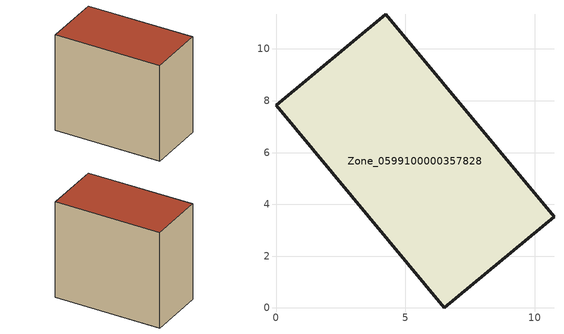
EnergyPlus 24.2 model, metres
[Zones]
Zone_0599100000357828
 floor ground (C_G): 4.24,11.35 10.73,3.52 6.49,0 0,7.83 z0.7
 wall outside (C_F): 6.49,0 10.73,3.52 4.24,11.35 0,7.83 6.49,0 z0.7:9.98
 roof outside (C_R): 10.73,3.52 4.24,11.35 0,7.83 6.49,0 z9.98
[BUILDING]
Pand.0599100000357828: North Axis=0; Terrain=City; Loads Convergence Tolerance Value=0.04; Temperature Convergence Tolerance Value=0.4; Solar Distribution=FullExterior; Maximum Number of Warmup Days=25; Minimum Number of Warmup Days=1
[Site:Location]
Rotterdam.The.Hague.AP_ZH_NLD Design_Conditions: Latitude=51.96; Longitude=4.45; Time Zone=1; Elevation=-4.5
[SITE:GROUNDTEMPERATURE:BUILDINGSURFACE]
18, 18, 18, 18, 18, 18, 18, 18, 18, 18, 18, 18
[MATERIAL] Thermal Absorptance=0.9; Solar Absorptance=0.7; Visible Absorptance=0.7
Name | Roughness | Thickness | Conductivity | Density | Specific Heat
G.TC.1992-2005 | MediumSmooth | 0.15 | 0.06 | 540 | 1210
F.TC.1992-2005 | Rough | 0.3 | 0.12 | 1920 | 840
R.TC.1992-2005 | MediumRough | 0.2 | 0.08 | 1500 | 1000
[CONSTRUCTION]
C_G: G.TC.1992-2005
C_F: F.TC.1992-2005
C_R: R.TC.1992-2005
[ZONE]
Zone_0599100000357828: Type=1; Multiplier=1; Ceiling Height=Autocalculate; Volume=Autocalculate; Floor Area=autocalculate; Part of Total Floor Area=Yes
[ZONEINFILTRATION:DESIGNFLOWRATE]
Infil_Zone_0599100000357828: Zone or ZoneList or Space or SpaceList=Zone_0599100000357828; Schedule=AlwaysOn; Design Flow Rate Calculation Method=Flow/Area; Flow Rate per Floor Area=0.0015; Constant Term Coefficient=1; Temperature Term Coefficient=0; Velocity Term Coefficient=0; Velocity Squared Term Coefficient=0
[HVACTEMPLATE:ZONE:IDEALLOADSAIRSYSTEM]
Zone_0599100000357828: Maximum Heating Supply Air Temperature=50; Minimum Cooling Supply Air Temperature=13; Maximum Heating Supply Air Humidity Ratio=0.0156; Minimum Cooling Supply Air Humidity Ratio=0.0077; Heating Limit=NoLimit; Cooling Limit=NoLimit; Dehumidification Control Type=ConstantSensibleHeatRatio; Cooling Sensible Heat Ratio=0.7; Dehumidification Setpoint=60; Humidification Control Type=None; Humidification Setpoint=30; Outdoor Air Method=None; Outdoor Air Flow Rate per Person=0.00944; Outdoor Air Flow Rate per Zone Floor Area=0; Outdoor Air Flow Rate per Zone=0; Demand Controlled Ventilation Type=None; Outdoor Air Economizer Type=NoEconomizer; Heat Recovery Type=None; Sensible Heat Recovery Effectiveness=0.7; Latent Heat Recovery Effectiveness=0.65
[ZONECONTROL:THERMOSTAT]
ThermostatControl_Zone_0599100000357828: Zone or ZoneList=Zone_0599100000357828; Control Type Schedule=DualSetpointControlType; Control 1=Thermostat_Zone_0599100000357828; Temperature Difference Between Cutout And Setpoint=0
[THERMOSTATSETPOINT:DUALSETPOINT]
Thermostat_Zone_0599100000357828: Heating Setpoint Temperature Schedule=HeatingSetpoint_Zone_0599100000357828; Cooling Setpoint Temperature Schedule=CoolingSetpoint_Zone_0599100000357828
[SCHEDULE:COMPACT]
HeatingSetpoint_Zone_0599100000357828: Through: 12/31, For: AllDays, Until: 24:00, 21
CoolingSetpoint_Zone_0599100000357828: Through: 12/31, For: AllDays, Until: 24:00, 24
DualSetpointControlType: Through: 12/31, For: AllDays, Until: 24:00, 4
AlwaysOn: Through: 12/31, For: AllDays, Until: 24:00, 1
